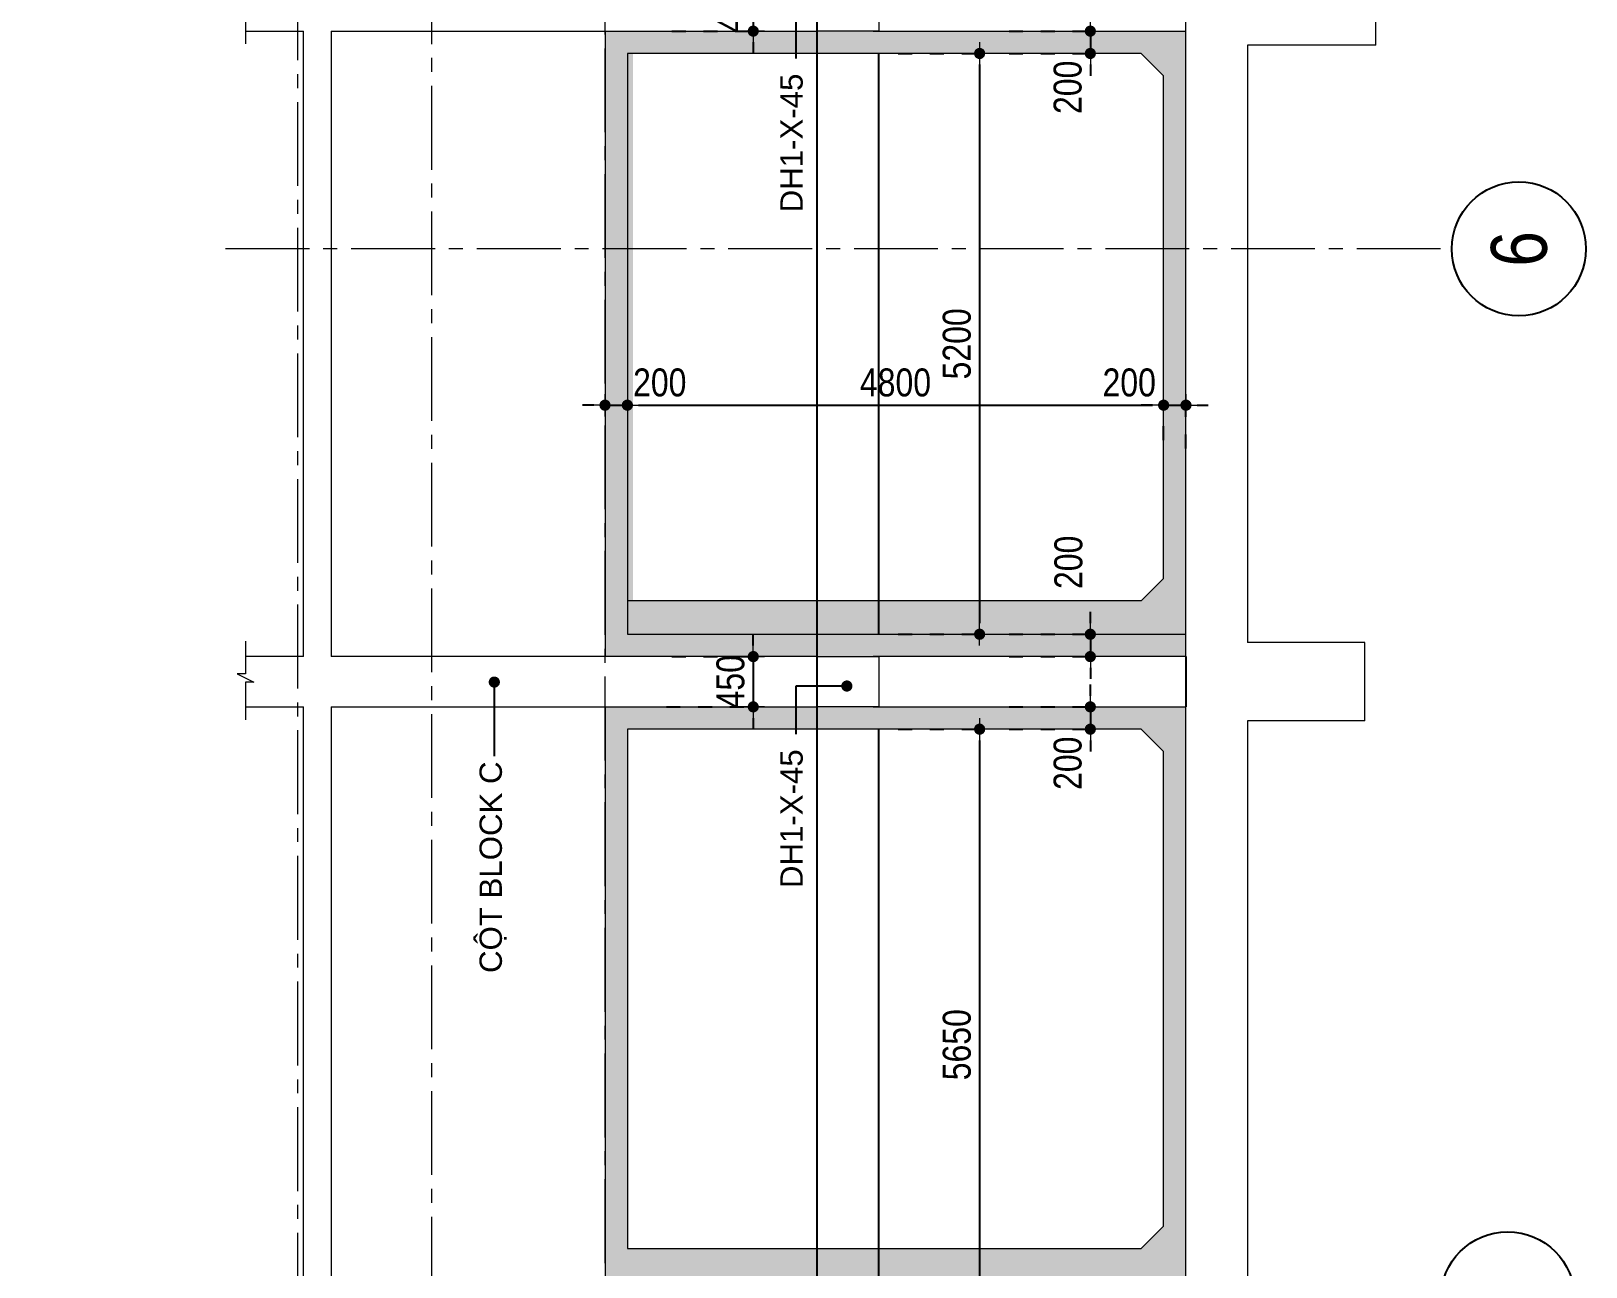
# Model space of a CAD drawing. Header units: millimetres. Extents: x -3021235 to -2791292, y 574414 to 656108.
# Drawn here: x -2918415 to -2904498, y 618246 to 629310 of the extents above; entities that cross this region are included whole.
import ezdxf
from ezdxf.enums import TextEntityAlignment as Align
from ezdxf.xclip import XClip

# ---------------------------------------------------------------- set-up
doc = ezdxf.new("R2010")
doc.units = ezdxf.units.MM
doc.header["$LTSCALE"] = 100
doc.header["$MEASUREMENT"] = 0
for name, pattern in [('A8-Chi tiet ramp doc$0$Grid Level$0$Center101', [13, 10, -1, 1, -1]), ('CENTER2', [1.125, 0.75, -0.125, 0.125, -0.125]), ('CHG_XX_Luoi truc$0$MB_Luoi truc$0$Center101', [13, 10, -1, 1, -1]), ('HIDDEN5', [2.8375, 1.25, -1.5875])]:
    doc.linetypes.add(name, pattern=pattern)
doc.layers.get('0').update_dxf_attribs({"lineweight": 9})
doc.layers.get('Defpoints').update_dxf_attribs({"color": 254, "lineweight": 0})
for name, color, linetype, lineweight in [("'S_General_Dim_1", 1, 'Continuous', 18), ('CENTER', 8, 'CENTER2', 5), ('CHG_XX_Damsan_Ham 1$0$DGIONG', 4, 'Continuous', 13), ('S_Concrete_Cont_2 Normal', 2, 'Continuous', 13), ('S_Concrete_Hatch_252', 252, 'Continuous', 25)]:
    doc.layers.add(name, color=color, linetype=linetype, lineweight=lineweight)
for name, color, linetype in [('A14-Chi Tiet Be Nuoc SH+PCCC$0$Level', 94, 'Continuous'), ('A8-Chi tiet ramp doc$0$Grid Level$0$Podium Grid Line', 251, 'A8-Chi tiet ramp doc$0$Grid Level$0$Center101'), ('CHG_XX_Cot_Ham 1$0$mb_cot tang 1-3$0$Concrete Line', 6, 'Continuous'), ('CHG_XX_Luoi truc$0$Grid', 34, 'Continuous'), ('CHG_XX_Luoi truc$0$Grid Line', 251, 'CHG_XX_Luoi truc$0$MB_Luoi truc$0$Center101'), ('ChuNho', 7, 'Continuous'), ('DBao', 102, 'Continuous'), ('DGiong', 7, 'Continuous'), ('Ky hieu Truc', 1, 'Continuous')]:
    doc.layers.add(name, color=color, linetype=linetype)
doc.styles.add('ARIAL', font='ARIALN.TTF')
doc.styles.add('CHG_XX_Luoi truc$0$MB_Luoi truc$0$Grid A-F$0$VNI-HelveCB', font='VHELVCB_0.TTF')
doc.styles.add('CHU GHI CHU', font='arial.ttf', dxfattribs={"height": 200})
doc.styles.add('Grid Line 200$0$VNI-HelveCB', font='VHELVCB_0.TTF')
doc.dimstyles.new('RHE_100', dxfattribs={"dimscale": 100, "dimtxt": 2.5, "dimasz": 1, "dimexe": 0, "dimexo": 0, "dimgap": 0.75, "dimtad": 1, "dimdec": 0, "dimrnd": 10, "dimzin": 9, "dimdsep": 46, "dimtxsty": 'ARIAL', "dimblk1": 'DIMDOT', "dimblk2": 'DIMDOT', "dimsah": 1, "dimcen": 2, "dimdle": 3, "dimclre": 8, "dimclrt": 2, "dimadec": 0, "dimazin": 0, "dimtfac": 1, "dimtdec": 0, "dimtix": 1, "dimtmove": 2, "dimatfit": 3, "dimldrblk": 'DIMPIJL', "dimfxl": 1, "dimtvp": 1.8, "dimtolj": 1, "dimtzin": 0, "dimarcsym": 0})
pattern_1 = [(140, (-2335649.36, 3528780.3), (20.708205, 236.69586), [24.75, -272.25]), (85, (-2335649.36, 3528780.3), (-248.223404, -45.78794), [19.8, -217.8]), (190.4514445, (-2335647.64, 3528800.02), (-227.515197, 190.90792), [21.034263, -231.376897]), (136.1842, (-2335715.36, 3528780.3), (54.621363, 352.18964), [37.125, -408.375]), (186.635635, (-2335710.8, 3528809.64), (-321.45914, 308.438442), [31.551413, -347.06554]), (81.184164, (-2335715.36, 3528780.3), (-321.45914, 308.43844), [29.7, -326.7]), (111, (-2335698.86, 3528813.3), (132.864234, 196.979327), [24.75, -272.25]), (56, (-2335698.86, 3528813.3), (-239.299515, 80.29406), [19.8, -217.8]), (161.451445, (-2335687.8, 3528829.7), (-106.43528, 277.273384), [21.034263, -231.376897]), (127.5, (-2335649.36, 3528780.29), (-109.8549718, 4.0127523), [0, -215.16, 0, -221.1, 0, -218.625]), (97.5, (-2335649.36, 3528780.29), (-130.155865, 86.8129474), [0, -126.06, 0, -210.21, 0, -83.325]), (57.5, (-2335649.36, 3528706.7), (7.4431077, 176.161404), [0, -82.5, 0, -257.4, 0, -341.55]), (47.5, (-2335649.36, 3528673.7), (-33.034644, 192.451436), [0, -107.25, 0, -170.94, 0, -242.55])]

# ---------------------------------------------------------------- blocks, each defined once
blk = doc.blocks.new('DIMDOT')
for p, q in [((1, 0), (-1, 0)), ((0, -1), (0, 1))]:
    blk.add_line(p, q)
at = {"const_width": 0.5}
blk.add_lwpolyline([(-0.25, 0, 1), (0.25, 0, 1)], format="xyb", close=True, dxfattribs=at)
blk = doc.blocks.new('*D232')
at = {"layer": "'S_General_Dim_1", "color": 0, "lineweight": -2, "transparency": 16777216}
for p, q in [((-2911951, 629860), (-2911951, 629960)), ((-2911951, 629760), (-2911951, 629310)), ((-2911951, 629210), (-2911951, 629110))]:
    blk.add_line(p, q, dxfattribs=at)
at = {"layer": "'S_General_Dim_1", "color": 8, "linetype": 'HIDDEN5', "lineweight": -2, "transparency": 16777216}
for p, q in [((-2912679, 629760), (-2911951, 629760)), ((-2912679, 629310), (-2911951, 629310))]:
    blk.add_line(p, q, dxfattribs=at)
at = {"layer": 'Defpoints', "color": 0, "transparency": 16777216}
for p in [(-2912679, 629760), (-2912679, 629310), (-2911951, 629310)]:
    blk.add_point(p, dxfattribs=at)
at = {"layer": "'S_General_Dim_1", "color": 0, "lineweight": -2, "transparency": 16777216, "xscale": 100, "yscale": 100, "zscale": 100}
for p, rotation in [((-2911951, 629760), 270), ((-2911951, 629310), 90)]:
    blk.add_blockref('DIMDOT', p, dxfattribs=dict(at, rotation=rotation))
at = {"layer": "'S_General_Dim_1", "color": 2, "transparency": 16777216, "insert": (-2912154, 629535), "char_height": 250, "attachment_point": 5, "rotation": 90, "style": 'ARIAL'}
blk.add_mtext('\\A1;450', dxfattribs=at)
blk = doc.blocks.new('DIMPIJL')
at = {"linetype": 'ByBlock'}
blk.add_solid([(-2.5, 0.42), (-2.5, -0.42), (0, 0)], dxfattribs=at)
blk = doc.blocks.new('*D233')
at = {"layer": "'S_General_Dim_1", "color": 0, "lineweight": -2, "transparency": 16777216}
for p, q in [((-2908934, 629410), (-2908934, 629510)), ((-2908934, 629310), (-2908934, 629110)), ((-2908934, 629010), (-2908934, 628910))]:
    blk.add_line(p, q, dxfattribs=at)
at = {"layer": "'S_General_Dim_1", "color": 8, "linetype": 'HIDDEN5', "lineweight": -2, "transparency": 16777216}
for p, q in [((-2909662, 629310), (-2908934, 629310)), ((-2909662, 629110), (-2908934, 629110))]:
    blk.add_line(p, q, dxfattribs=at)
at = {"layer": 'Defpoints', "color": 0, "transparency": 16777216}
for p in [(-2909662, 629310), (-2909662, 629110), (-2908934, 629110)]:
    blk.add_point(p, dxfattribs=at)
at = {"layer": "'S_General_Dim_1", "color": 0, "lineweight": -2, "transparency": 16777216, "xscale": 100, "yscale": 100, "zscale": 100}
for p, rotation in [((-2908934, 629310), 270), ((-2908934, 629110), 90)]:
    blk.add_blockref('DIMDOT', p, dxfattribs=dict(at, rotation=rotation))
at = {"layer": "'S_General_Dim_1", "color": 2, "transparency": 16777216, "insert": (-2909136, 628807), "char_height": 250, "attachment_point": 5, "rotation": 90, "style": 'ARIAL'}
blk.add_mtext('\\A1;200', dxfattribs=at)
blk = doc.blocks.new('*D234')
at = {"layer": "'S_General_Dim_1", "color": 8, "linetype": 'HIDDEN5', "lineweight": -2, "transparency": 16777216}
for p, q in [((-2910653, 629110), (-2909925, 629110)), ((-2910653, 623910), (-2909925, 623910))]:
    blk.add_line(p, q, dxfattribs=at)
at = {"layer": "'S_General_Dim_1", "color": 0, "lineweight": -2, "transparency": 16777216}
blk.add_line((-2909925, 629010), (-2909925, 624010), dxfattribs=at)
at = {"layer": 'Defpoints', "color": 0, "transparency": 16777216}
for p in [(-2910653, 629110), (-2910653, 623910), (-2909925, 623910)]:
    blk.add_point(p, dxfattribs=at)
at = {"layer": "'S_General_Dim_1", "color": 0, "lineweight": -2, "transparency": 16777216, "xscale": 100, "yscale": 100, "zscale": 100}
for p, rotation in [((-2909925, 629110), 90), ((-2909925, 623910), 270)]:
    blk.add_blockref('DIMDOT', p, dxfattribs=dict(at, rotation=rotation))
at = {"layer": "'S_General_Dim_1", "color": 2, "transparency": 16777216, "insert": (-2910128, 626510), "char_height": 250, "attachment_point": 5, "rotation": 90, "style": 'ARIAL'}
blk.add_mtext('\\A1;5200', dxfattribs=at)
blk = doc.blocks.new('*D235')
at = {"layer": "'S_General_Dim_1", "color": 0, "lineweight": -2, "transparency": 16777216}
for p, q in [((-2908934, 624010), (-2908934, 624110)), ((-2908934, 623910), (-2908934, 623710)), ((-2908934, 623610), (-2908934, 623510))]:
    blk.add_line(p, q, dxfattribs=at)
at = {"layer": "'S_General_Dim_1", "color": 8, "linetype": 'HIDDEN5', "lineweight": -2, "transparency": 16777216}
for p, q in [((-2909662, 623910), (-2908934, 623910)), ((-2909662, 623710), (-2908934, 623710))]:
    blk.add_line(p, q, dxfattribs=at)
at = {"layer": 'Defpoints', "color": 0, "transparency": 16777216}
for p in [(-2909662, 623910), (-2909662, 623710), (-2908934, 623710)]:
    blk.add_point(p, dxfattribs=at)
at = {"layer": "'S_General_Dim_1", "color": 0, "lineweight": -2, "transparency": 16777216, "xscale": 100, "yscale": 100, "zscale": 100}
for p, rotation in [((-2908934, 623910), 270), ((-2908934, 623710), 90)]:
    blk.add_blockref('DIMDOT', p, dxfattribs=dict(at, rotation=rotation))
at = {"layer": "'S_General_Dim_1", "color": 2, "transparency": 16777216, "insert": (-2909129, 624554), "char_height": 250, "attachment_point": 5, "rotation": 90, "style": 'ARIAL'}
blk.add_mtext('\\A1;200', dxfattribs=at)
blk = doc.blocks.new('*D236')
at = {"layer": "'S_General_Dim_1", "color": 0, "lineweight": -2, "transparency": 16777216}
for p, q in [((-2911951, 623810), (-2911951, 623910)), ((-2911951, 623710), (-2911951, 623260)), ((-2911951, 623160), (-2911951, 623060))]:
    blk.add_line(p, q, dxfattribs=at)
at = {"layer": "'S_General_Dim_1", "color": 8, "linetype": 'HIDDEN5', "lineweight": -2, "transparency": 16777216}
for p, q in [((-2912679, 623710), (-2911951, 623710)), ((-2912729, 623260), (-2911951, 623260))]:
    blk.add_line(p, q, dxfattribs=at)
at = {"layer": 'Defpoints', "color": 0, "transparency": 16777216}
for p in [(-2912679, 623710), (-2912729, 623260), (-2911951, 623260)]:
    blk.add_point(p, dxfattribs=at)
at = {"layer": "'S_General_Dim_1", "color": 0, "lineweight": -2, "transparency": 16777216, "xscale": 100, "yscale": 100, "zscale": 100}
for p, rotation in [((-2911951, 623710), 270), ((-2911951, 623260), 90)]:
    blk.add_blockref('DIMDOT', p, dxfattribs=dict(at, rotation=rotation))
at = {"layer": "'S_General_Dim_1", "color": 2, "transparency": 16777216, "insert": (-2912154, 623485), "char_height": 250, "attachment_point": 5, "rotation": 90, "style": 'ARIAL'}
blk.add_mtext('\\A1;450', dxfattribs=at)
blk = doc.blocks.new('*D237')
at = {"layer": "'S_General_Dim_1", "color": 0, "lineweight": -2, "transparency": 16777216}
for p, q in [((-2908934, 623360), (-2908934, 623460)), ((-2908934, 623260), (-2908934, 623060)), ((-2908934, 622960), (-2908934, 622860))]:
    blk.add_line(p, q, dxfattribs=at)
at = {"layer": "'S_General_Dim_1", "color": 8, "linetype": 'HIDDEN5', "lineweight": -2, "transparency": 16777216}
for p, q in [((-2909662, 623260), (-2908934, 623260)), ((-2909662, 623060), (-2908934, 623060))]:
    blk.add_line(p, q, dxfattribs=at)
at = {"layer": 'Defpoints', "color": 0, "transparency": 16777216}
for p in [(-2909662, 623260), (-2909662, 623060), (-2908934, 623060)]:
    blk.add_point(p, dxfattribs=at)
at = {"layer": "'S_General_Dim_1", "color": 0, "lineweight": -2, "transparency": 16777216, "xscale": 100, "yscale": 100, "zscale": 100}
for p, rotation in [((-2908934, 623260), 270), ((-2908934, 623060), 90)]:
    blk.add_blockref('DIMDOT', p, dxfattribs=dict(at, rotation=rotation))
at = {"layer": "'S_General_Dim_1", "color": 2, "transparency": 16777216, "insert": (-2909136, 622755), "char_height": 250, "attachment_point": 5, "rotation": 90, "style": 'ARIAL'}
blk.add_mtext('\\A1;200', dxfattribs=at)
blk = doc.blocks.new('*D238')
at = {"layer": "'S_General_Dim_1", "color": 8, "linetype": 'HIDDEN5', "lineweight": -2, "transparency": 16777216}
for p, q in [((-2910653, 623060), (-2909925, 623060)), ((-2910653, 617410), (-2909925, 617410))]:
    blk.add_line(p, q, dxfattribs=at)
at = {"layer": "'S_General_Dim_1", "color": 0, "lineweight": -2, "transparency": 16777216}
blk.add_line((-2909925, 622960), (-2909925, 617510), dxfattribs=at)
at = {"layer": 'Defpoints', "color": 0, "transparency": 16777216}
for p in [(-2910653, 623060), (-2910653, 617410), (-2909925, 617410)]:
    blk.add_point(p, dxfattribs=at)
at = {"layer": "'S_General_Dim_1", "color": 0, "lineweight": -2, "transparency": 16777216, "xscale": 100, "yscale": 100, "zscale": 100}
for p, rotation in [((-2909925, 623060), 90), ((-2909925, 617410), 270)]:
    blk.add_blockref('DIMDOT', p, dxfattribs=dict(at, rotation=rotation))
at = {"layer": "'S_General_Dim_1", "color": 2, "transparency": 16777216, "insert": (-2910128, 620235), "char_height": 250, "attachment_point": 5, "rotation": 90, "style": 'ARIAL'}
blk.add_mtext('\\A1;5650', dxfattribs=at)
blk = doc.blocks.new('*D267')
at = {"layer": "'S_General_Dim_1", "color": 0, "lineweight": -2, "transparency": 16777216}
for p, q in [((-2913378, 625961), (-2913478, 625961)), ((-2913278, 625961), (-2913078, 625961)), ((-2912978, 625961), (-2912878, 625961))]:
    blk.add_line(p, q, dxfattribs=at)
at = {"layer": "'S_General_Dim_1", "color": 8, "linetype": 'HIDDEN5', "lineweight": -2, "transparency": 16777216}
for p, q in [((-2913278, 625948), (-2913278, 625961)), ((-2913078, 625948), (-2913078, 625961))]:
    blk.add_line(p, q, dxfattribs=at)
at = {"layer": 'Defpoints', "color": 0, "transparency": 16777216}
for p in [(-2913078, 625961), (-2913278, 625948), (-2913078, 625948)]:
    blk.add_point(p, dxfattribs=at)
at = {"layer": "'S_General_Dim_1", "color": 0, "lineweight": -2, "transparency": 16777216, "xscale": 100, "yscale": 100, "zscale": 100}
blk.add_blockref('DIMDOT', (-2913278, 625961), dxfattribs=at)
at = {"layer": "'S_General_Dim_1", "color": 0, "lineweight": -2, "transparency": 16777216, "xscale": 100, "yscale": 100, "zscale": 100, "rotation": 180}
blk.add_blockref('DIMDOT', (-2913078, 625961), dxfattribs=at)
at = {"layer": "'S_General_Dim_1", "color": 2, "transparency": 16777216, "insert": (-2912788, 626163), "char_height": 250, "attachment_point": 5, "style": 'ARIAL'}
blk.add_mtext('\\A1;200', dxfattribs=at)
blk = doc.blocks.new('*D268')
at = {"layer": "'S_General_Dim_1", "color": 8, "linetype": 'HIDDEN5', "lineweight": -2, "transparency": 16777216}
for p, q in [((-2913078, 625948), (-2913078, 625961)), ((-2908278, 625647), (-2908278, 625961))]:
    blk.add_line(p, q, dxfattribs=at)
at = {"layer": "'S_General_Dim_1", "color": 0, "lineweight": -2, "transparency": 16777216}
blk.add_line((-2912978, 625961), (-2908378, 625961), dxfattribs=at)
at = {"layer": 'Defpoints', "color": 0, "transparency": 16777216}
for p in [(-2908278, 625961), (-2913078, 625948), (-2908278, 625647)]:
    blk.add_point(p, dxfattribs=at)
at = {"layer": "'S_General_Dim_1", "color": 0, "lineweight": -2, "transparency": 16777216, "xscale": 100, "yscale": 100, "zscale": 100, "rotation": 180}
blk.add_blockref('DIMDOT', (-2913078, 625961), dxfattribs=at)
at = {"layer": "'S_General_Dim_1", "color": 0, "lineweight": -2, "transparency": 16777216, "xscale": 100, "yscale": 100, "zscale": 100}
blk.add_blockref('DIMDOT', (-2908278, 625961), dxfattribs=at)
at = {"layer": "'S_General_Dim_1", "color": 2, "transparency": 16777216, "insert": (-2910678, 626163), "char_height": 250, "attachment_point": 5, "style": 'ARIAL'}
blk.add_mtext('\\A1;4800', dxfattribs=at)
blk = doc.blocks.new('*D269')
at = {"layer": "'S_General_Dim_1", "color": 0, "lineweight": -2, "transparency": 16777216}
for p, q in [((-2908378, 625961), (-2908478, 625961)), ((-2908278, 625961), (-2908078, 625961)), ((-2907978, 625961), (-2907878, 625961))]:
    blk.add_line(p, q, dxfattribs=at)
at = {"layer": "'S_General_Dim_1", "color": 8, "linetype": 'HIDDEN5', "lineweight": -2, "transparency": 16777216}
for p, q in [((-2908278, 625647), (-2908278, 625961)), ((-2908078, 625574), (-2908078, 625961))]:
    blk.add_line(p, q, dxfattribs=at)
at = {"layer": 'Defpoints', "color": 0, "transparency": 16777216}
for p in [(-2908078, 625961), (-2908278, 625647), (-2908078, 625574)]:
    blk.add_point(p, dxfattribs=at)
at = {"layer": "'S_General_Dim_1", "color": 0, "lineweight": -2, "transparency": 16777216, "xscale": 100, "yscale": 100, "zscale": 100}
blk.add_blockref('DIMDOT', (-2908278, 625961), dxfattribs=at)
at = {"layer": "'S_General_Dim_1", "color": 0, "lineweight": -2, "transparency": 16777216, "xscale": 100, "yscale": 100, "zscale": 100, "rotation": 180}
blk.add_blockref('DIMDOT', (-2908078, 625961), dxfattribs=at)
at = {"layer": "'S_General_Dim_1", "color": 2, "transparency": 16777216, "insert": (-2908586, 626163), "char_height": 250, "attachment_point": 5, "style": 'ARIAL'}
blk.add_mtext('\\A1;200', dxfattribs=at)
blk = doc.blocks.new('*U1208')
at = {"layer": 'CHG_XX_Luoi truc$0$Grid Line'}
blk.add_line((0, 0), (0, 438), dxfattribs=at)
at = {"layer": 'CHG_XX_Luoi truc$0$Grid', "lineweight": -2, "style": 'CHG_XX_Luoi truc$0$MB_Luoi truc$0$Grid A-F$0$VNI-HelveCB'}
for tag, p in [('GRIDSUB', (0, 447)), ('GRID', (0, -9))]:
    blk.add_attdef(tag, text='', height=5, dxfattribs=at).set_placement(p, align=Align.MIDDLE)
blk = doc.blocks.new('CHG_XX_Luoi truc')
at = {"layer": 'CHG_XX_Luoi truc$0$Grid', "xscale": 300.0000000000013, "yscale": 300.0000000000013, "zscale": 300.0000000000013, "rotation": 90}
blk.add_blockref('*U1208', (110703, 116150), dxfattribs=at)
blk = doc.blocks.new('CHG_XX_Cot_Ham 1')
at = {"layer": 'CHG_XX_Cot_Ham 1$0$mb_cot tang 1-3$0$Concrete Line'}
blk.add_blockref('CHG_XX_Luoi truc', (0, 0), dxfattribs=at)
blk = doc.blocks.new('CHG_XX_Damsan_Ham 1', base_point=(3089256, -609981))
at = {"layer": 'CHG_XX_Damsan_Ham 1$0$DGIONG'}
blk.add_blockref('CHG_XX_Cot_Ham 1', (0, 0), dxfattribs=at)

msp = doc.modelspace()

# ---------------------------------------------------------------- hatches: boundary and pattern name
at = {"layer": 'S_Concrete_Hatch_252'}
h = msp.add_hatch(dxfattribs=at)
h.set_pattern_fill('AR-CONC', color=256, scale=33, angle=90)
h.set_pattern_definition(pattern_1)
h.paths.add_polyline_path([(-2908078, 629310.4), (-2908078, 623910.4), (-2913028, 623910.4), (-2913028, 624210.4), (-2908478, 624210.4), (-2908278, 624410.4), (-2908278, 628910.4), (-2908478, 629110.4), (-2913028, 629110.4), (-2913028, 623910.4), (-2908078, 623910.4), (-2908078, 623710.4), (-2910878, 623710.4), (-2911378, 623710.4), (-2913278, 623710.4), (-2913278, 629310.4), (-2911378, 629310.4), (-2910828, 629310.4)])
h = msp.add_hatch(dxfattribs=at)
h.set_pattern_fill('AR-CONC', color=256, scale=33, angle=90)
h.set_pattern_definition(pattern_1)
h.paths.add_polyline_path([(-2910828, 623260.4), (-2910828, 623260.4), (-2911378, 623260.4), (-2913278, 623260.4), (-2913278, 617210.4), (-2911378, 617210.4), (-2910828, 617210.4), (-2908078, 617210.4), (-2908078, 623260.4)])
h.paths.add_polyline_path([(-2908278, 622860.4), (-2908278, 618610.4), (-2908478, 618410.4), (-2913078, 618410.4), (-2913078, 623060.4), (-2908478, 623060.4)], flags=16)
h.paths.add_polyline_path([(-2908478, 618110.4), (-2908278, 617910.4), (-2908278, 617610.4), (-2908478, 617410.4), (-2913078, 617410.4), (-2913078, 618110.4)], flags=16)

# ---------------------------------------------------------------- linework, layer by layer
at = {"layer": "'S_General_Dim_1"}
for points in [[(-2916495.6, 629898), (-2916495.6, 629606.6), (-2916570.6, 629606.6), (-2916420.6, 629531.6), (-2916495.6, 629531.6), (-2916495.6, 629195)], [(-2916495.6, 623848), (-2916495.6, 623556.6), (-2916570.6, 623556.6), (-2916420.6, 623481.6), (-2916495.6, 623481.6), (-2916495.6, 623145)]]:
    msp.add_lwpolyline(points, dxfattribs=at)
at = {"layer": 'CENTER', "ltscale": 10}
for p, q in [((-2916028, 587425), (-2916028, 639600.7)), ((-2914828, 587569.6), (-2914828, 639600.7)), ((-2913278, 598030.5), (-2913278, 639600.7)), ((-2908078, 598030.5), (-2908078, 639600.7)), ((-2905799.3, 627360.4), (-2916692.4, 627360.4))]:
    msp.add_line(p, q, dxfattribs=at)
at = {"layer": 'DBao', "ltscale": 10}
msp.add_line((-2911381.5, 587801.5), (-2911378.5, 638385.4), dxfattribs=at)
at = {"layer": 'DBao'}
for p, q in [((-2911378, 623910.4), (-2911378, 629110.4)), ((-2910828, 623910.4), (-2910828, 629110.4)), ((-2911378, 617410.4), (-2911378, 623060.4)), ((-2910828, 617410.4), (-2910828, 623060.4))]:
    msp.add_line(p, q, dxfattribs=at)
at = {"layer": 'Ky hieu Truc'}
msp.add_line((-2908078, 623710.4), (-2908078, 623260.4), dxfattribs=at)
at = {"layer": 'Ky hieu Truc', "lineweight": -2}
for centre in [(-2905098.4, 627360.4), (-2905198.4, 617960.4)]:
    msp.add_circle(centre, 600, dxfattribs=at)
at = {"layer": 'S_Concrete_Cont_2 Normal'}
for p, q in [((-2906378, 629185.4), (-2906378, 629885.4)), ((-2916495.6, 629310.4), (-2915978, 629310.4)), ((-2915728, 629310.4), (-2911378, 629310.4)), ((-2913278, 629310.4), (-2913278, 623710.4)), ((-2910878, 629310.4), (-2908078, 629310.4)), ((-2907528, 629185.4), (-2907528, 623835.4)), ((-2906378, 629185.4), (-2907528, 629185.4)), ((-2908478, 629110.4), (-2913078, 629110.4)), ((-2913078, 629110.4), (-2913078, 623910.4)), ((-2908278, 628910.4), (-2908478, 629110.4)), ((-2908278, 624410.4), (-2908278, 628910.4)), ((-2908478, 624210.4), (-2908278, 624410.4)), ((-2908478, 624210.4), (-2913078, 624210.4)), ((-2913078, 623910.4), (-2908078, 623910.4)), ((-2906478, 623835.4), (-2907528, 623835.4)), ((-2906478, 623135.4), (-2906478, 623835.4)), ((-2915978, 623710.4), (-2916495.6, 623710.4)), ((-2911378, 623710.4), (-2915728, 623710.4)), ((-2908078, 623710.4), (-2910878, 623710.4)), ((-2916495.6, 623260.4), (-2915978, 623260.4)), ((-2915728, 623260.4), (-2911378, 623260.4)), ((-2913278, 623260.4), (-2913278, 617210.4)), ((-2910878, 623260.4), (-2908078, 623260.4)), ((-2908478, 623060.4), (-2913078, 623060.4)), ((-2913078, 623060.4), (-2913078, 618410.4)), ((-2908278, 622860.4), (-2908478, 623060.4)), ((-2906478, 623135.4), (-2907528, 623135.4)), ((-2907528, 623135.4), (-2907528, 617335.4)), ((-2908278, 618610.4), (-2908278, 622860.4)), ((-2908478, 618410.4), (-2908278, 618610.4)), ((-2913078, 618410.4), (-2908478, 618410.4))]:
    msp.add_line(p, q, dxfattribs=at)
for points in [[(-2910828, 629760.4), (-2910828, 629310.4), (-2911378, 629310.4), (-2911378, 629760.4)], [(-2910828, 623710.4), (-2910828, 623260.4), (-2911378, 623260.4), (-2911378, 623710.4)]]:
    msp.add_lwpolyline(points, close=True, dxfattribs=at)
for points in [[(-2915978, 623710.4), (-2915978, 629310.4)], [(-2915728, 629310.4), (-2915728, 623710.4)], [(-2908078, 623710.4), (-2908078, 629310.4)], [(-2915978, 617210.4), (-2915978, 623260.4)], [(-2915728, 623260.4), (-2915728, 617210.4)], [(-2908078, 617210.4), (-2908078, 623260.4)]]:
    msp.add_lwpolyline(points, dxfattribs=at)

# ---------------------------------------------------------------- block references
at = {"layer": 'A8-Chi tiet ramp doc$0$Grid Level$0$Podium Grid Line'}
ref = msp.add_blockref('CHG_XX_Damsan_Ham 1', (62941.5, -98770.6), dxfattribs=at)
XClip(ref).set_block_clipping_path([(93170.3433262068, 75208.4113567047), (106650.0424245549, 128471.1150953922)])

# ---------------------------------------------------------------- texts
at = {"layer": 'A14-Chi Tiet Be Nuoc SH+PCCC$0$Level', "style": 'CHU GHI CHU'}
msp.add_text('CỘT BLOCK C', height=200, rotation=90, dxfattribs=at).set_placement((-2914200.9, 620877.2))
at = {"layer": 'ChuNho', "style": 'CHU GHI CHU'}
for p in [(-2911508.5, 627687.6), (-2911508.5, 621637.6)]:
    msp.add_text('DH1-X-45', height=200, rotation=90, dxfattribs=at).set_placement(p)
at = {"layer": 'Ky hieu Truc', "color": 3, "style": 'Grid Line 200$0$VNI-HelveCB'}
msp.add_text('6', height=500, rotation=90, dxfattribs=at).set_placement((-2905098.4, 627360.4), align=Align.MIDDLE)

# ---------------------------------------------------------------- dimensions: what is measured, and where the dimension line sits
at = {"layer": "'S_General_Dim_1"}
for base, p1, p2, angle, picture, middle in [((-2911951.2, 629310.4), (-2912679.4, 629760.4), (-2912679.4, 629310.4), 270, '*D232', (-2912153.9, 629535.4)), ((-2909925.3, 623910.4), (-2910653.4, 629110.4), (-2910653.4, 623910.4), 270, '*D234', (-2910127.9, 626510.4)), ((-2908278, 625960.7), (-2913078, 625947.7), (-2908278, 625647.4), 180, '*D268', (-2910678, 626163.4)), ((-2911951.2, 623260.4), (-2912679.4, 623710.4), (-2912729.4, 623260.4), 270, '*D236', (-2912153.9, 623485.4)), ((-2909925.3, 617410.4), (-2910653.4, 623060.4), (-2910653.4, 617410.4), 270, '*D238', (-2910127.9, 620235.4))]:
    dim = msp.add_linear_dim(base=base, p1=p1, p2=p2, angle=angle, dimstyle='RHE_100', dxfattribs=at)
    dim.commit()
    dim.dimension.update_dxf_attribs({"geometry": picture, "text_midpoint": middle})
for base, p1, p2, angle, picture, middle in [((-2908933.7, 629110.4), (-2909661.8, 629310.4), (-2909661.8, 629110.4), 270, '*D233', (-2909136.4, 628807)), ((-2913078, 625960.7), (-2913278, 625947.7), (-2913078, 625947.7), 180, '*D267', (-2912787.6, 626162.9)), ((-2908078, 625960.7), (-2908278, 625647.4), (-2908078, 625573.7), 180, '*D269', (-2908586.1, 626162.9)), ((-2908933.7, 623710.4), (-2909661.8, 623910.4), (-2909661.8, 623710.4), 270, '*D235', (-2909128.5, 624554.2)), ((-2908933.7, 623060.4), (-2909661.8, 623260.4), (-2909661.8, 623060.4), 270, '*D237', (-2909136.4, 622754.7))]:
    dim = msp.add_linear_dim(base=base, p1=p1, p2=p2, angle=angle, dimstyle='RHE_100', dxfattribs=at)
    dim.commit()
    dim.dimension.update_dxf_attribs({"geometry": picture, "text_midpoint": middle, "dimtype": 160})

# ---------------------------------------------------------------- leaders
at = {"layer": 'DGiong'}
for points in [[(-2911113.3, 629496.4), (-2911570.5, 629496.4), (-2911570.5, 629066.1)], [(-2914268.7, 623481.6), (-2914268.7, 622821.1), (-2914268.7, 622819.9)], [(-2911113.3, 623446.4), (-2911570.5, 623446.4), (-2911570.5, 623016.1)]]:
    msp.add_leader(points, dimstyle='RHE_100', override={"dimldrblk": 'Dot'}, dxfattribs=at)

doc.saveas('drawing.dxf')
